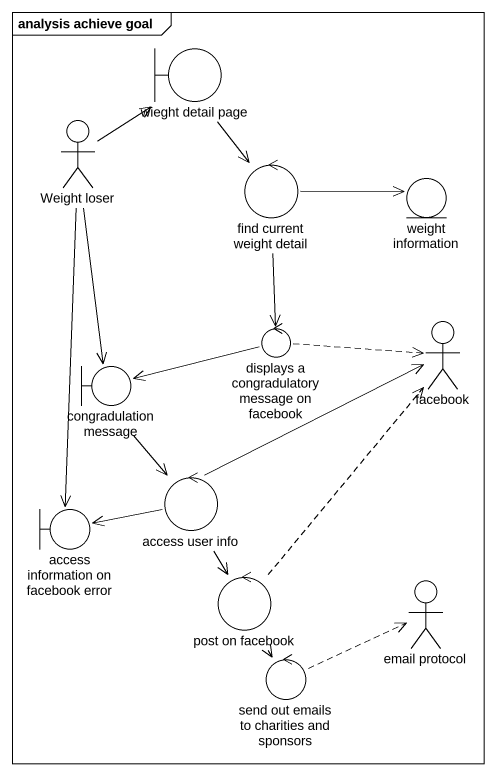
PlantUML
@startuml
mainframe analysis achieve goal
boundary "wieght detail page" as wieght_detail_page
actor "Weight loser" as Weight_loser
control "find current weight detail" as find_current_weight_detail
entity "weight information" as weight_information
boundary "congradulation message" as congradulation_message
control "displays a congradulatory message on facebook" as displays_a_congradulatory
actor facebook
control "access user info" as access_user_info
boundary "access information on facebook error" as access_information_on
control "post on facebook" as post_on_facebook
actor "email protocol" as email_protocol
control "send out emails to charities and sponsors" as send_out_emails_to
wieght_detail_page --> find_current_weight_detail
Weight_loser -up-> wieght_detail_page
Weight_loser --> congradulation_message
Weight_loser --> access_information_on
find_current_weight_detail -right-> weight_information
find_current_weight_detail --> displays_a_congradulatory
congradulation_message --> access_user_info
displays_a_congradulatory -left-> congradulation_message
displays_a_congradulatory .right.> facebook
access_user_info -right-> facebook
access_user_info -left-> access_information_on
access_user_info --> post_on_facebook
post_on_facebook .up.> facebook
post_on_facebook --> send_out_emails_to
send_out_emails_to .right.> email_protocol
@enduml
